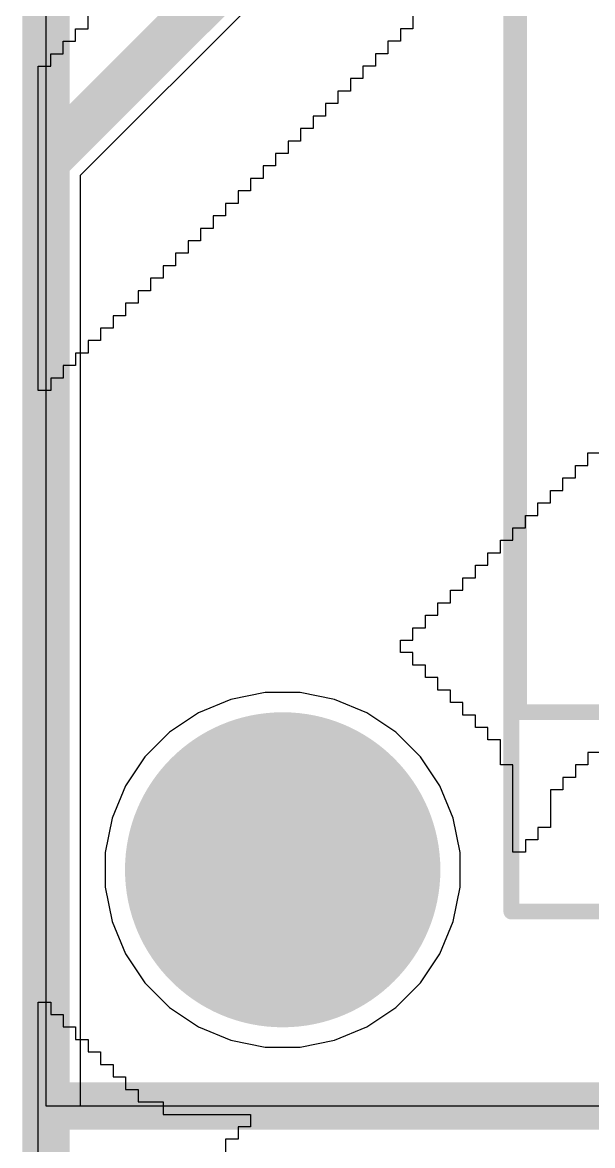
# Model space of a CAD drawing. Header units: inches. Extents: x 1.37 to 7.44, y 1.69 to 5.2.
# Drawn here: x 3.846 to 4.131, y 2.894 to 3.455 of the extents above; entities that cross this region are included whole.
import ezdxf

# ---------------------------------------------------------------- set-up
doc = ezdxf.new("R2010")
doc.units = ezdxf.units.IN
doc.header["$MEASUREMENT"] = 0
for name, color, linetype in [('Bottom Layer', 5, 'Continuous'), ('Bottom Overlay', 54, 'Continuous'), ('Bottom Solder', 6, 'Continuous'), ('Multi-Layer', 9, 'Continuous'), ('Pad Holes', 156, 'Continuous'), ('Top 3D Body', 56, 'Continuous'), ('Top Assembly', 56, 'Continuous'), ('Top Courtyard', 56, 'Continuous'), ('Top Layer', 1, 'Continuous'), ('Top Overlay', 2, 'Continuous'), ('Top Solder', 216, 'Continuous')]:
    doc.layers.add(name, color=color, linetype=linetype)

# ---------------------------------------------------------------- blocks, each defined once
blk = doc.blocks.new('FP_VR37_MFG_51')
at = {"layer": 'Top 3D Body'}
for points in [[(-0.23622, 0.07874, 0.00787, 0.00787, 0), (-0.23622, -0.07874, 0.00787, 0.00787, 0)], [(-0.23622, 0.07874, 0.00787, 0.00787, 0), (0.23622, 0.07874, 0.00787, 0.00787, 0)]]:
    blk.add_lwpolyline(points, format="xyseb", dxfattribs=at)
blk.add_lwpolyline([(-0.23819, 0.07874, 0.00394, 0.00394, 1), (-0.23425, 0.07874, 0.00394, 0.00394, 1)], format="xyseb", close=True, dxfattribs=at)
blk.add_lwpolyline([(-0.23819, 0.07874, 0.00394, 0.00394, 1), (-0.23425, 0.07874, 0.00394, 0.00394, 1)], format="xyseb", close=True, dxfattribs=at)
at = {"layer": 'Top Assembly'}
for points in [[(-0.33583, 0.08268, 0.00787, 0.00787, 0), (-0.33583, -0.08268, 0.00787, 0.00787, 0)], [(-0.33583, 0.08268, 0.00787, 0.00787, 0), (0.33583, 0.08268, 0.00787, 0.00787, 0)]]:
    blk.add_lwpolyline(points, format="xyseb", dxfattribs=at)
blk.add_lwpolyline([(-0.3378, 0.08268, 0.00394, 0.00394, 1), (-0.33386, 0.08268, 0.00394, 0.00394, 1)], format="xyseb", close=True, dxfattribs=at)
blk.add_lwpolyline([(-0.3378, 0.08268, 0.00394, 0.00394, 1), (-0.33386, 0.08268, 0.00394, 0.00394, 1)], format="xyseb", close=True, dxfattribs=at)
at = {"layer": 'Top Courtyard'}
for points in [[(-0.33583, 0.08268, 0.00787, 0.00787, 0), (-0.33583, -0.08268, 0.00787, 0.00787, 0)], [(-0.33583, 0.08268, 0.00787, 0.00787, 0), (0.33583, 0.08268, 0.00787, 0.00787, 0)]]:
    blk.add_lwpolyline(points, format="xyseb", dxfattribs=at)
blk.add_lwpolyline([(-0.3378, 0.08268, 0.00394, 0.00394, 1), (-0.33386, 0.08268, 0.00394, 0.00394, 1)], format="xyseb", close=True, dxfattribs=at)
blk.add_lwpolyline([(-0.3378, 0.08268, 0.00394, 0.00394, 1), (-0.33386, 0.08268, 0.00394, 0.00394, 1)], format="xyseb", close=True, dxfattribs=at)
at = {"layer": 'Top Overlay'}
for points in [[(-0.23622, 0.07874, 0.00787, 0.00787, 0), (-0.23622, -0.07874, 0.00787, 0.00787, 0)], [(-0.23622, 0.07874, 0.00787, 0.00787, 0), (0.23622, 0.07874, 0.00787, 0.00787, 0)]]:
    blk.add_lwpolyline(points, format="xyseb", dxfattribs=at)
blk.add_lwpolyline([(-0.23819, 0.07874, 0.00394, 0.00394, 1), (-0.23425, 0.07874, 0.00394, 0.00394, 1)], format="xyseb", close=True, dxfattribs=at)
blk.add_lwpolyline([(-0.23819, 0.07874, 0.00394, 0.00394, 1), (-0.23425, 0.07874, 0.00394, 0.00394, 1)], format="xyseb", close=True, dxfattribs=at)

msp = doc.modelspace()

# ---------------------------------------------------------------- hatches: boundary and pattern name
at = {"layer": 'Bottom Layer'}
h = msp.add_hatch(color=5, dxfattribs=at)
edge = h.paths.add_edge_path()
edge.add_arc((3.97638, 3.0315), 0.07874, 0, 360)
at = {"layer": 'Bottom Solder'}
h = msp.add_hatch(color=6, dxfattribs=at)
edge = h.paths.add_edge_path()
edge.add_arc((3.97638, 3.0315), 0.07874, 0, 360)
at = {"layer": 'Multi-Layer'}
h = msp.add_hatch(color=9, dxfattribs=at)
edge = h.paths.add_edge_path()
edge.add_arc((3.97638, 3.0315), 0.07874, 0, 360)
at = {"layer": 'Pad Holes'}
h = msp.add_hatch(color=7, dxfattribs=at)
edge = h.paths.add_edge_path()
edge.add_arc((3.97638, 3.0315), 0.07874, 0, 360)
at = {"layer": 'Top Layer'}
h = msp.add_hatch(color=1, dxfattribs=at)
edge = h.paths.add_edge_path()
edge.add_arc((3.97638, 3.0315), 0.07874, 0, 360)
at = {"layer": 'Top Solder'}
h = msp.add_hatch(color=216, dxfattribs=at)
edge = h.paths.add_edge_path()
edge.add_arc((3.97638, 3.0315), 0.07874, 0, 360)

# ---------------------------------------------------------------- linework, layer by layer
at = {"layer": 'Bottom Layer'}
for p, q in [((3.87541, 3.37873), (3.9885, 3.49182)), ((3.87541, 2.91339), (3.87541, 3.37873)), ((3.95054, 3.11667), (3.93442, 3.11)), ((3.96765, 3.12008), (3.95054, 3.11667)), ((3.9851, 3.12008), (3.96765, 3.12008)), ((4.00222, 3.11667), (3.9851, 3.12008)), ((4.01834, 3.11), (4.00222, 3.11667)), ((3.93442, 3.11), (3.91991, 3.1003)), ((4.03285, 3.1003), (4.01834, 3.11)), ((3.91991, 3.1003), (3.90757, 3.08796)), ((4.04518, 3.08796), (4.03285, 3.1003)), ((3.90757, 3.08796), (3.89788, 3.07346)), ((4.05488, 3.07346), (4.04518, 3.08796)), ((3.89788, 3.07346), (3.8912, 3.05733)), ((4.06156, 3.05733), (4.05488, 3.07346)), ((3.8912, 3.05733), (3.8878, 3.04022)), ((4.06496, 3.04022), (4.06156, 3.05733)), ((3.8878, 3.04022), (3.8878, 3.02277)), ((4.06496, 3.02277), (4.06496, 3.04022)), ((3.8878, 3.02277), (3.8912, 3.00566)), ((4.06156, 3.00566), (4.06496, 3.02277)), ((3.8912, 3.00566), (3.89788, 2.98954)), ((4.05488, 2.98954), (4.06156, 3.00566)), ((3.89788, 2.98954), (3.90757, 2.97503)), ((4.04518, 2.97503), (4.05488, 2.98954)), ((3.90757, 2.97503), (3.91991, 2.96269)), ((4.03285, 2.96269), (4.04518, 2.97503)), ((3.91991, 2.96269), (3.93442, 2.953)), ((4.01834, 2.953), (4.03285, 2.96269)), ((3.93442, 2.953), (3.95054, 2.94632)), ((4.00222, 2.94632), (4.01834, 2.953)), ((3.95054, 2.94632), (3.96765, 2.94291)), ((3.96765, 2.94291), (3.9851, 2.94291)), ((3.9851, 2.94291), (4.00222, 2.94632)), ((5.43963, 2.91339), (3.87541, 2.91339))]:
    msp.add_line(p, q, dxfattribs=at)
for points in [[(3.85827, 3.38583, 0.02362, 0.02362, 0), (3.97638, 3.50394, 0.02362, 0.02362, 0)], [(3.85827, 2.31969, 0.02362, 0.02362, 0), (3.85827, 3.38583, 0.02362, 0.02362, 0)]]:
    msp.add_lwpolyline(points, format="xyseb", dxfattribs=at)
msp.add_lwpolyline([(3.85236, 3.38583, 0.01181, 0.01181, 1), (3.86417, 3.38583, 0.01181, 0.01181, 1)], format="xyseb", close=True, dxfattribs=at)
msp.add_lwpolyline([(3.85236, 3.38583, 0.01181, 0.01181, 1), (3.86417, 3.38583, 0.01181, 0.01181, 1)], format="xyseb", close=True, dxfattribs=at)
at = {"layer": 'Bottom Overlay'}
for p, q in [((3.87925, 3.45193), (3.87925, 3.45817)), ((4.04143, 3.45817), (4.04143, 3.45193)), ((3.87301, 3.44569), (3.87301, 3.45193)), ((3.87301, 3.45193), (3.87925, 3.45193)), ((4.04143, 3.45193), (4.03519, 3.45193)), ((4.03519, 3.45193), (4.03519, 3.44569)), ((3.86677, 3.43945), (3.86677, 3.44569)), ((3.86677, 3.44569), (3.87301, 3.44569)), ((4.03519, 3.44569), (4.02895, 3.44569)), ((4.02895, 3.44569), (4.02895, 3.43945)), ((3.86054, 3.43322), (3.86054, 3.43945)), ((3.86054, 3.43945), (3.86677, 3.43945)), ((4.02895, 3.43945), (4.02271, 3.43945)), ((4.02271, 3.43945), (4.02271, 3.43322)), ((3.8543, 3.27104), (3.8543, 3.43322)), ((3.8543, 3.43322), (3.86054, 3.43322)), ((4.02271, 3.43322), (4.01648, 3.43322)), ((4.01648, 3.43322), (4.01648, 3.42698)), ((4.01648, 3.42698), (4.01024, 3.42698)), ((4.01024, 3.42698), (4.01024, 3.42074)), ((4.01024, 3.42074), (4.004, 3.42074)), ((4.004, 3.42074), (4.004, 3.4145)), ((4.004, 3.4145), (3.99776, 3.4145)), ((3.99776, 3.4145), (3.99776, 3.40827)), ((3.99776, 3.40827), (3.99153, 3.40827)), ((3.99153, 3.40827), (3.99153, 3.40203)), ((3.99153, 3.40203), (3.98529, 3.40203)), ((3.98529, 3.40203), (3.98529, 3.39579)), ((3.98529, 3.39579), (3.97905, 3.39579)), ((3.97905, 3.39579), (3.97905, 3.38955)), ((3.97905, 3.38955), (3.97281, 3.38955)), ((3.97281, 3.38955), (3.97281, 3.38332)), ((3.97281, 3.38332), (3.96658, 3.38332)), ((3.96658, 3.38332), (3.96658, 3.37708)), ((3.96658, 3.37708), (3.96034, 3.37708)), ((3.96034, 3.37708), (3.96034, 3.37084)), ((3.96034, 3.37084), (3.9541, 3.37084)), ((3.9541, 3.37084), (3.9541, 3.3646)), ((3.9541, 3.3646), (3.94786, 3.3646)), ((3.94786, 3.3646), (3.94786, 3.35836)), ((3.94786, 3.35836), (3.94163, 3.35836)), ((3.94163, 3.35836), (3.94163, 3.35213)), ((3.94163, 3.35213), (3.93539, 3.35213)), ((3.93539, 3.35213), (3.93539, 3.34589)), ((3.93539, 3.34589), (3.92915, 3.34589)), ((3.92915, 3.34589), (3.92915, 3.33965)), ((3.92915, 3.33965), (3.92291, 3.33965)), ((3.92291, 3.33965), (3.92291, 3.33341)), ((3.92291, 3.33341), (3.91667, 3.33341)), ((3.91667, 3.33341), (3.91667, 3.32718)), ((3.91667, 3.32718), (3.91044, 3.32718)), ((3.91044, 3.32718), (3.91044, 3.32094)), ((3.91044, 3.32094), (3.9042, 3.32094)), ((3.9042, 3.32094), (3.9042, 3.3147)), ((3.9042, 3.3147), (3.89796, 3.3147)), ((3.89796, 3.3147), (3.89796, 3.30846)), ((3.89796, 3.30846), (3.89172, 3.30846)), ((3.89172, 3.30846), (3.89172, 3.30223)), ((3.89172, 3.30223), (3.88549, 3.30223)), ((3.88549, 3.30223), (3.88549, 3.29599)), ((3.88549, 3.29599), (3.87925, 3.29599)), ((3.87925, 3.29599), (3.87925, 3.28975)), ((3.87925, 3.28975), (3.87301, 3.28975)), ((3.87301, 3.28975), (3.87301, 3.28351)), ((3.87301, 3.28351), (3.86677, 3.28351)), ((3.86677, 3.28351), (3.86677, 3.27728)), ((3.86677, 3.27728), (3.86054, 3.27728)), ((3.86054, 3.27728), (3.86054, 3.27104)), ((3.86054, 3.27104), (3.8543, 3.27104)), ((4.12875, 3.23361), (4.12875, 3.23985)), ((4.12875, 3.23985), (4.13499, 3.23985)), ((4.12252, 3.22737), (4.12252, 3.23361)), ((4.12252, 3.23361), (4.12875, 3.23361)), ((4.11628, 3.22114), (4.11628, 3.22737)), ((4.11628, 3.22737), (4.12252, 3.22737)), ((4.11004, 3.2149), (4.11004, 3.22114)), ((4.11004, 3.22114), (4.11628, 3.22114)), ((4.1038, 3.20866), (4.1038, 3.2149)), ((4.1038, 3.2149), (4.11004, 3.2149)), ((4.09757, 3.20242), (4.09757, 3.20866)), ((4.09757, 3.20866), (4.1038, 3.20866)), ((4.09133, 3.19619), (4.09133, 3.20242)), ((4.09133, 3.20242), (4.09757, 3.20242)), ((4.08509, 3.18995), (4.08509, 3.19619)), ((4.08509, 3.19619), (4.09133, 3.19619)), ((4.07885, 3.18371), (4.07885, 3.18995)), ((4.07885, 3.18995), (4.08509, 3.18995)), ((4.07262, 3.17747), (4.07262, 3.18371)), ((4.07262, 3.18371), (4.07885, 3.18371)), ((4.06638, 3.17124), (4.06638, 3.17747)), ((4.06638, 3.17747), (4.07262, 3.17747)), ((4.06014, 3.165), (4.06014, 3.17124)), ((4.06014, 3.17124), (4.06638, 3.17124)), ((4.0539, 3.15876), (4.0539, 3.165)), ((4.0539, 3.165), (4.06014, 3.165)), ((4.04767, 3.15252), (4.04767, 3.15876)), ((4.04767, 3.15876), (4.0539, 3.15876)), ((4.04143, 3.14629), (4.04143, 3.15252)), ((4.04143, 3.15252), (4.04767, 3.15252)), ((4.03519, 3.14005), (4.03519, 3.14629)), ((4.03519, 3.14629), (4.04143, 3.14629)), ((4.04143, 3.14005), (4.03519, 3.14005)), ((4.04143, 3.13381), (4.04143, 3.14005)), ((4.04767, 3.13381), (4.04143, 3.13381)), ((4.04767, 3.12757), (4.04767, 3.13381)), ((4.0539, 3.12757), (4.04767, 3.12757)), ((4.0539, 3.12133), (4.0539, 3.12757)), ((4.06014, 3.12133), (4.0539, 3.12133)), ((4.06014, 3.1151), (4.06014, 3.12133)), ((4.06638, 3.1151), (4.06014, 3.1151)), ((4.06638, 3.10886), (4.06638, 3.1151)), ((4.07262, 3.10886), (4.06638, 3.10886)), ((4.07262, 3.10262), (4.07262, 3.10886)), ((4.07885, 3.10262), (4.07262, 3.10262)), ((4.07885, 3.09638), (4.07885, 3.10262)), ((4.08509, 3.09638), (4.07885, 3.09638)), ((4.08509, 3.08391), (4.08509, 3.09638)), ((4.13499, 3.09015), (4.12875, 3.09015)), ((4.12875, 3.09015), (4.12875, 3.08391)), ((4.09133, 3.08391), (4.08509, 3.08391)), ((4.09133, 3.04025), (4.09133, 3.08391)), ((4.12875, 3.08391), (4.12252, 3.08391)), ((4.12252, 3.08391), (4.12252, 3.07767)), ((4.12252, 3.07767), (4.11628, 3.07767)), ((4.11628, 3.07767), (4.11628, 3.07143)), ((4.11628, 3.07143), (4.11004, 3.07143)), ((4.11004, 3.07143), (4.11004, 3.05272)), ((4.11004, 3.05272), (4.1038, 3.05272)), ((4.1038, 3.05272), (4.1038, 3.04648)), ((4.1038, 3.04648), (4.09757, 3.04648)), ((4.09757, 3.04648), (4.09757, 3.04025)), ((4.09757, 3.04025), (4.09133, 3.04025)), ((3.8543, 2.80321), (3.8543, 2.96539)), ((3.8543, 2.96539), (3.86054, 2.96539)), ((3.86054, 2.96539), (3.86054, 2.95916)), ((3.86054, 2.95916), (3.86677, 2.95916)), ((3.86677, 2.95916), (3.86677, 2.95292)), ((3.86677, 2.95292), (3.87301, 2.95292)), ((3.87301, 2.95292), (3.87301, 2.94668)), ((3.87301, 2.94668), (3.87925, 2.94668)), ((3.87925, 2.94668), (3.87925, 2.94044)), ((3.87925, 2.94044), (3.88549, 2.94044)), ((3.88549, 2.94044), (3.88549, 2.9342)), ((3.88549, 2.9342), (3.89172, 2.9342)), ((3.89172, 2.9342), (3.89172, 2.92797)), ((3.89172, 2.92797), (3.89796, 2.92797)), ((3.89796, 2.92797), (3.89796, 2.92173)), ((3.89796, 2.92173), (3.9042, 2.92173)), ((3.9042, 2.92173), (3.9042, 2.91549)), ((3.9042, 2.91549), (3.91044, 2.91549)), ((3.91044, 2.91549), (3.91667, 2.91549)), ((3.91667, 2.91549), (3.91667, 2.90925)), ((3.91667, 2.90925), (3.96034, 2.90925)), ((3.96034, 2.90925), (3.96034, 2.90302)), ((3.96034, 2.90302), (3.9541, 2.90302)), ((3.9541, 2.90302), (3.9541, 2.89678)), ((3.9541, 2.89678), (3.94786, 2.89678)), ((3.94786, 2.89678), (3.94786, 2.89054))]:
    msp.add_line(p, q, dxfattribs=at)
at = {"layer": 'Top Layer'}
for p, q in [((3.85827, 2.91339), (3.85827, 3.60892)), ((3.95054, 3.11667), (3.93442, 3.11)), ((3.96765, 3.12008), (3.95054, 3.11667)), ((3.9851, 3.12008), (3.96765, 3.12008)), ((4.00222, 3.11667), (3.9851, 3.12008)), ((4.01834, 3.11), (4.00222, 3.11667)), ((3.93442, 3.11), (3.91991, 3.1003)), ((4.03285, 3.1003), (4.01834, 3.11)), ((3.91991, 3.1003), (3.90757, 3.08796)), ((4.04518, 3.08796), (4.03285, 3.1003)), ((3.90757, 3.08796), (3.89788, 3.07346)), ((4.05488, 3.07346), (4.04518, 3.08796)), ((3.89788, 3.07346), (3.8912, 3.05733)), ((4.06156, 3.05733), (4.05488, 3.07346)), ((3.8912, 3.05733), (3.8878, 3.04022)), ((4.06496, 3.04022), (4.06156, 3.05733)), ((3.8878, 3.04022), (3.8878, 3.02277)), ((4.06496, 3.02277), (4.06496, 3.04022)), ((3.8878, 3.02277), (3.8912, 3.00566)), ((4.06156, 3.00566), (4.06496, 3.02277)), ((3.8912, 3.00566), (3.89788, 2.98954)), ((4.05488, 2.98954), (4.06156, 3.00566)), ((3.89788, 2.98954), (3.90757, 2.97503)), ((4.04518, 2.97503), (4.05488, 2.98954)), ((3.90757, 2.97503), (3.91991, 2.96269)), ((4.03285, 2.96269), (4.04518, 2.97503)), ((3.91991, 2.96269), (3.93442, 2.953)), ((4.01834, 2.953), (4.03285, 2.96269)), ((3.93442, 2.953), (3.95054, 2.94632)), ((4.00222, 2.94632), (4.01834, 2.953)), ((3.95054, 2.94632), (3.96765, 2.94291)), ((3.96765, 2.94291), (3.9851, 2.94291)), ((3.9851, 2.94291), (4.00222, 2.94632)), ((5.62992, 2.91339), (3.85827, 2.91339))]:
    msp.add_line(p, q, dxfattribs=at)
at = {"layer": 'Top Overlay'}
for points in [[(3.85827, 2.91339, 0.02362, 0.02362, 0), (3.85827, 4.29134, 0.02362, 0.02362, 0)], [(3.85827, 2.91339, 0.02362, 0.02362, 0), (5.62992, 2.91339, 0.02362, 0.02362, 0)]]:
    msp.add_lwpolyline(points, format="xyseb", dxfattribs=at)
msp.add_lwpolyline([(3.85236, 2.91339, 0.01181, 0.01181, 1), (3.86417, 2.91339, 0.01181, 0.01181, 1)], format="xyseb", close=True, dxfattribs=at)
msp.add_lwpolyline([(3.85236, 2.91339, 0.01181, 0.01181, 1), (3.86417, 2.91339, 0.01181, 0.01181, 1)], format="xyseb", close=True, dxfattribs=at)

# ---------------------------------------------------------------- block references
at = {"rotation": 90}
msp.add_blockref('FP_VR37_MFG_51', (4.17323, 3.34646), dxfattribs=at)

doc.saveas('drawing.dxf')
